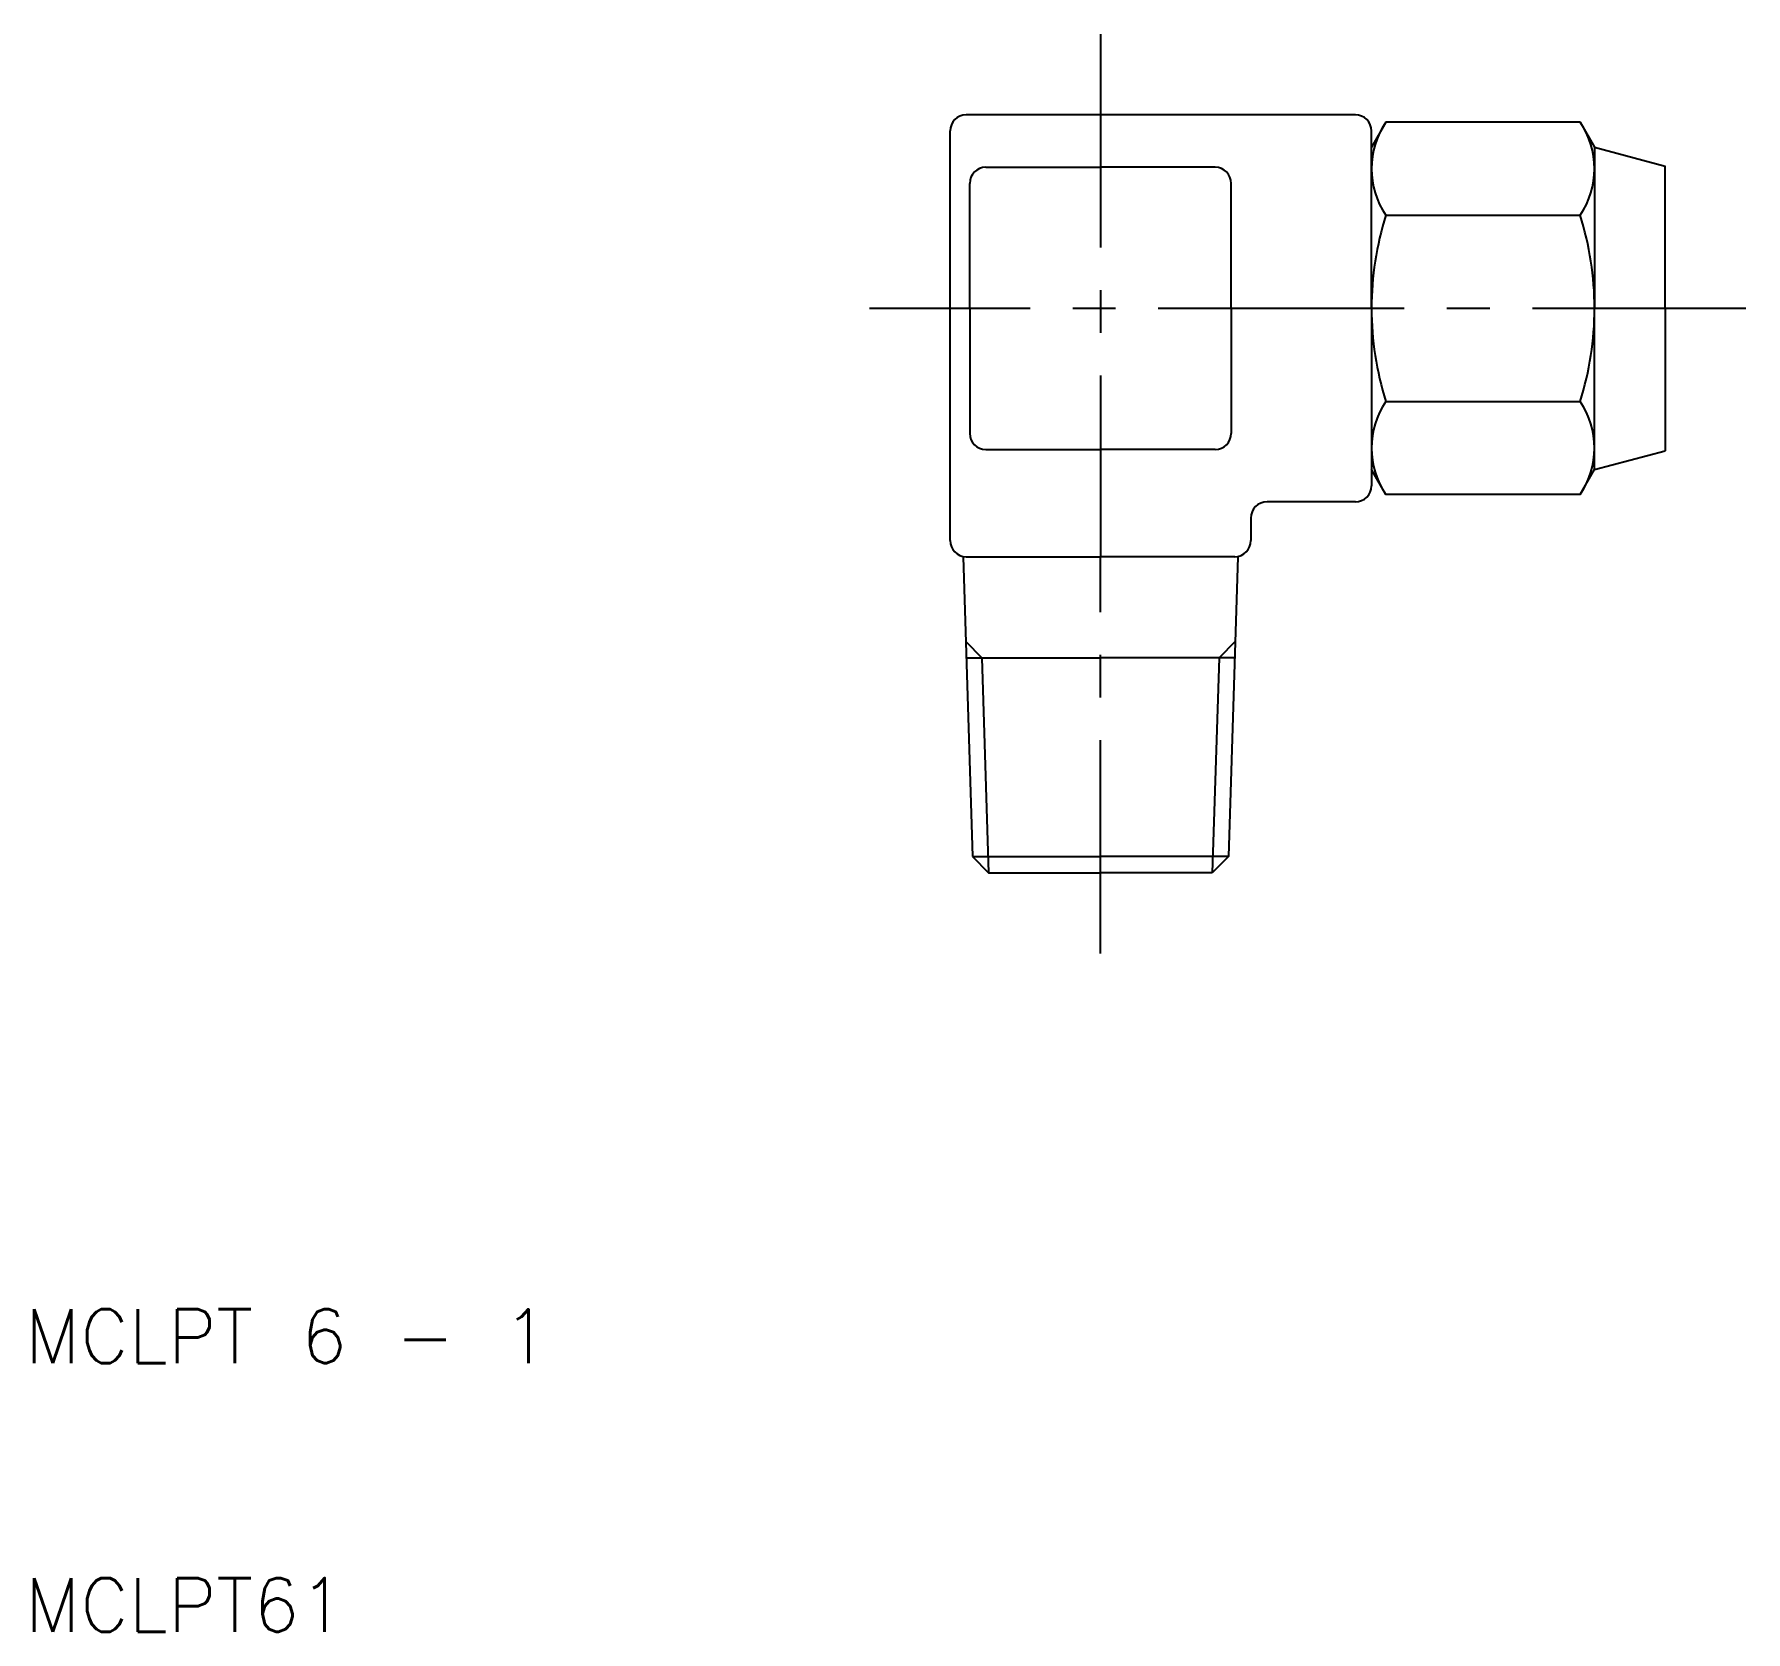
# Model space of a CAD drawing. Extents: x 10.3 to 74, y 10 to 69.4.
import ezdxf

# ---------------------------------------------------------------- set-up
doc = ezdxf.new("R2010")
doc.units = 0
doc.header["$LTSCALE"] = 0.25
doc.linetypes.add('CENTER', pattern=[50.8, 31.75, -6.35, 6.35, -6.35])
doc.layers.get('0').update_dxf_attribs({"linetype": 'CONTINUOUS'})
doc.layers.add('CENTER', color=1, linetype='CENTER')
doc.styles.get("Standard").update_dxf_attribs({"font": 'txt.shx', "bigfont": 'extfont.shx'})

msp = doc.modelspace()

# ---------------------------------------------------------------- linework, layer by layer
for p, q in [((59.48, 66.44), (45.0064, 66.44)), ((44.4064, 50.6), (44.4064, 65.84)), ((60.615898, 66.168203), (60.08, 65.24)), ((60.08, 59.24), (60.08, 65.84)), ((67.839102, 66.168203), (60.615898, 66.168203)), ((67.839102, 66.168203), (68.375, 65.24)), ((68.375, 65.24), (71, 64.536633)), ((68.375, 65.24), (68.375, 59.24)), ((45.736, 64.49), (50, 64.49)), ((54.264, 64.49), (50, 64.49)), ((71, 59.24), (71, 64.536633)), ((45.136, 59.24), (45.136, 63.89)), ((54.864, 59.24), (54.864, 63.89)), ((60.615898, 62.704102), (67.839102, 62.704102)), ((45.136, 59.24), (45.136, 54.59)), ((54.864, 59.24), (54.864, 54.59)), ((60.08, 59.24), (60.08, 52.64)), ((68.375, 53.24), (68.375, 59.24)), ((71, 59.24), (71, 53.943367)), ((60.615898, 55.775898), (67.839102, 55.775898)), ((45.736, 53.99), (50, 53.99)), ((54.264, 53.99), (50, 53.99)), ((68.375, 53.24), (71, 53.943367)), ((60.615898, 52.311797), (60.08, 53.24)), ((67.839102, 52.311797), (68.375, 53.24)), ((67.839102, 52.311797), (60.615898, 52.311797)), ((59.48, 52.04), (56.1936, 52.04)), ((55.5936, 51.44), (55.5936, 50.6)), ((44.892562, 50), (45.241321, 38.839742)), ((45.0064, 50), (50, 50)), ((54.9936, 50), (50, 50)), ((55.107437, 50), (54.758679, 38.839742)), ((45.010062, 46.24), (50, 46.24)), ((54.989938, 46.24), (50, 46.24)), ((45.241321, 38.839742), (50, 38.839742)), ((45.241321, 38.839742), (45.841062, 38.24)), ((54.758679, 38.839742), (50, 38.839742)), ((54.758679, 38.839742), (54.158937, 38.24)), ((45.841062, 38.24), (50, 38.24)), ((54.158937, 38.24), (50, 38.24))]:
    msp.add_line(p, q)
at = {"color": 3}
for p, q in [((44.991321, 46.839742), (45.591063, 46.24)), ((55.008679, 46.839742), (54.408937, 46.24)), ((45.591063, 46.24), (45.841062, 38.24)), ((54.408937, 46.24), (54.158937, 38.24))]:
    msp.add_line(p, q, dxfattribs=at)
for centre, radius, start, end in [((45.0064, 65.84), 0.6, 90, 180), ((59.48, 65.84), 0.6, 0, 90), ((63.146987, 64.436152), 3.066987, 145.615753, 214.384247), ((65.308013, 64.436152), 3.066987, 325.615753, 34.384247), ((45.736, 63.89), 0.6, 90, 180), ((54.264, 63.89), 0.6, 0, 90), ((71.544102, 59.24), 11.464102, 162.412046, 180), ((56.910898, 59.24), 11.464102, 0, 17.587954), ((71.544102, 59.24), 11.464102, 180, 197.587954), ((56.910898, 59.24), 11.464102, 342.412046, 0), ((63.146987, 54.043848), 3.066987, 145.615753, 214.384247), ((65.308013, 54.043848), 3.066987, 325.615753, 34.384247), ((45.736, 54.59), 0.6, 180, 270), ((54.264, 54.59), 0.6, 270, 0), ((59.48, 52.64), 0.6, 270, 0), ((56.1936, 51.44), 0.6, 90, 180), ((45.0064, 50.6), 0.6, 180, 270), ((54.9936, 50.6), 0.6, 270, 0)]:
    msp.add_arc(centre, radius, start, end)
at = {"layer": 'CENTER', "color": 1, "linetype": 'CENTER'}
for p, q in [((50, 69.44), (50, 50)), ((60.08, 59.24), (41.4064, 59.24)), ((74, 59.24), (60.08, 59.24)), ((50, 35.24), (50, 50))]:
    msp.add_line(p, q, dxfattribs=at)

# ---------------------------------------------------------------- texts
for s, p in [('MCLPT 6 - 1', (10, 20)), ('MCLPT61', (10, 10))]:
    msp.add_text(s, height=2).set_placement(p)

doc.saveas('drawing.dxf')
